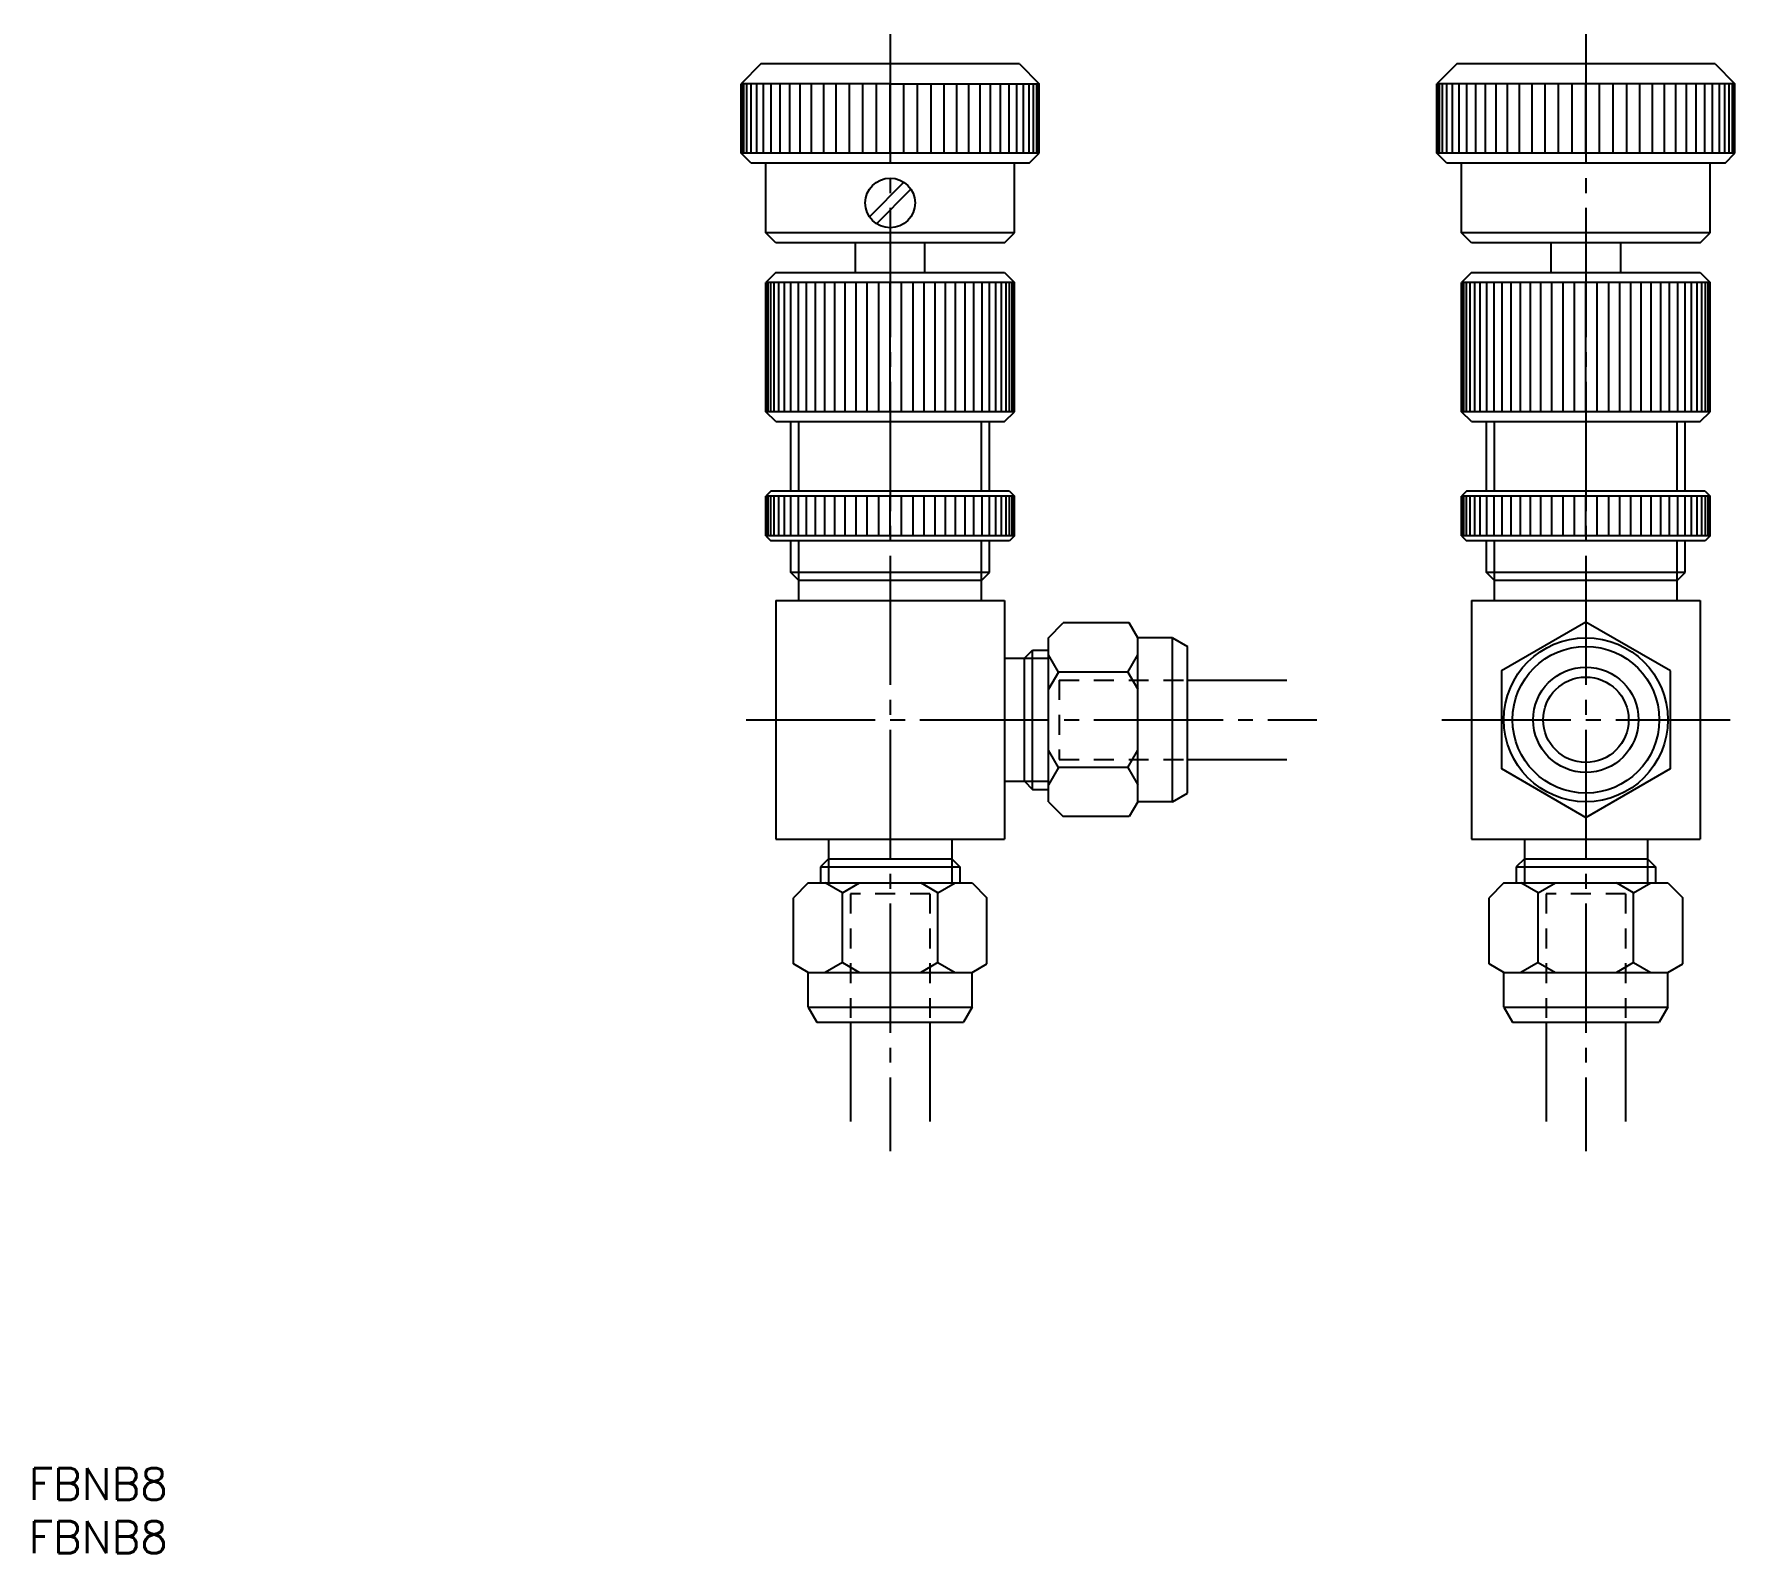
# Model space of a CAD drawing. Extents: x -10 to 161, y 84 to 237.
import ezdxf

# ---------------------------------------------------------------- set-up
doc = ezdxf.new("R2010")
doc.units = 0
doc.linetypes.add('CENTER', pattern=[17.5, 13, -1.5, 1.5, -1.5])
doc.linetypes.add('DASHED', pattern=[3.5, 2, -1.5])
doc.layers.get('0').update_dxf_attribs({"linetype": 'CONTINUOUS'})
doc.layers.add('CENTER', color=1, linetype='CENTER')
doc.styles.get("Standard").update_dxf_attribs({"font": 'txt.shx', "bigfont": '@extfont2.shx'})

msp = doc.modelspace()

# ---------------------------------------------------------------- linework, layer by layer
at = {"linetype": 'CONTINUOUS'}
for p, q in [((62.76, 233.72), (60.76, 231.72)), ((88.76, 233.72), (62.76, 233.72)), ((88.76, 233.72), (90.76, 231.72)), ((132.76, 233.72), (130.76, 231.72)), ((158.76, 233.72), (132.76, 233.72)), ((158.76, 233.72), (160.76, 231.72)), ((75.76, 231.72), (60.76, 231.72)), ((60.76, 224.72), (60.76, 231.72)), ((75.76, 231.72), (90.76, 231.72)), ((90.76, 224.72), (90.76, 231.72)), ((130.76, 224.72), (130.76, 231.72)), ((160.76, 231.72), (130.76, 231.72)), ((160.76, 224.72), (160.76, 231.72)), ((61.76, 223.72), (60.76, 224.72)), ((90.76, 224.72), (60.76, 224.72)), ((89.76, 223.72), (90.76, 224.72)), ((160.76, 224.72), (130.76, 224.72)), ((131.76, 223.72), (130.76, 224.72)), ((159.76, 223.72), (160.76, 224.72)), ((89.76, 223.72), (61.76, 223.72)), ((63.26, 216.72), (63.26, 223.72)), ((88.26, 216.72), (88.26, 223.72)), ((159.76, 223.72), (131.76, 223.72)), ((133.26, 216.72), (133.26, 223.72)), ((158.26, 216.72), (158.26, 223.72)), ((77.14, 221.8), (73.67, 218.34)), ((77.85, 221.1), (74.38, 217.63)), ((88.26, 216.72), (63.26, 216.72)), ((64.26, 215.72), (63.26, 216.72)), ((87.26, 215.72), (64.26, 215.72)), ((72.26, 212.72), (72.26, 215.72)), ((79.26, 212.72), (79.26, 215.72)), ((87.26, 215.72), (88.26, 216.72)), ((158.26, 216.72), (133.26, 216.72)), ((134.26, 215.72), (133.26, 216.72)), ((157.26, 215.72), (134.26, 215.72)), ((142.26, 212.72), (142.26, 215.72)), ((149.26, 212.72), (149.26, 215.72)), ((157.26, 215.72), (158.26, 216.72)), ((64.26, 212.72), (63.26, 211.72)), ((64.26, 212.72), (87.26, 212.72)), ((87.26, 212.72), (88.26, 211.72)), ((134.26, 212.72), (133.26, 211.72)), ((134.26, 212.72), (157.26, 212.72)), ((157.26, 212.72), (158.26, 211.72)), ((63.26, 198.72), (63.26, 211.72)), ((88.26, 198.72), (88.26, 211.72)), ((133.26, 198.72), (133.26, 211.72)), ((158.26, 198.72), (158.26, 211.72)), ((64.26, 197.72), (63.26, 198.72)), ((87.26, 197.72), (88.26, 198.72)), ((134.26, 197.72), (133.26, 198.72)), ((157.26, 197.72), (158.26, 198.72)), ((64.26, 197.72), (87.26, 197.72)), ((65.76, 190.72), (65.76, 197.72)), ((85.76, 190.72), (85.76, 197.72)), ((134.26, 197.72), (157.26, 197.72)), ((135.76, 190.72), (135.76, 197.72)), ((155.76, 190.72), (155.76, 197.72)), ((63.76, 190.72), (63.26, 190.22)), ((63.26, 186.22), (63.26, 190.22)), ((87.76, 190.72), (63.76, 190.72)), ((87.76, 190.72), (88.26, 190.22)), ((88.26, 186.22), (88.26, 190.22)), ((133.76, 190.72), (133.26, 190.22)), ((133.26, 186.22), (133.26, 190.22)), ((157.76, 190.72), (133.76, 190.72)), ((157.76, 190.72), (158.26, 190.22)), ((158.26, 186.22), (158.26, 190.22)), ((63.26, 186.22), (63.76, 185.72)), ((87.76, 185.72), (63.76, 185.72)), ((65.76, 182.53), (65.76, 185.72)), ((85.76, 182.53), (85.76, 185.72)), ((88.26, 186.22), (87.76, 185.72)), ((133.26, 186.22), (133.76, 185.72)), ((157.76, 185.72), (133.76, 185.72)), ((135.76, 182.53), (135.76, 185.72)), ((155.76, 182.53), (155.76, 185.72)), ((158.26, 186.22), (157.76, 185.72)), ((66.57, 181.72), (65.76, 182.53)), ((66.57, 179.72), (66.57, 181.72)), ((84.95, 181.72), (85.76, 182.53)), ((84.95, 179.72), (84.95, 181.72)), ((136.57, 181.72), (135.76, 182.53)), ((136.57, 179.72), (136.57, 181.72)), ((154.95, 181.72), (155.76, 182.53)), ((154.95, 179.72), (154.95, 181.72)), ((64.26, 179.72), (64.26, 155.72)), ((64.26, 179.72), (87.26, 179.72)), ((87.26, 179.72), (87.26, 155.72)), ((134.26, 179.72), (134.26, 155.72)), ((134.26, 179.72), (157.26, 179.72)), ((157.26, 179.72), (157.26, 155.72)), ((91.68, 175.97), (93.17, 177.46)), ((99.82, 177.46), (93.17, 177.46)), ((100.68, 175.97), (99.82, 177.46)), ((89.26, 173.91), (90.07, 174.72)), ((90.07, 174.72), (91.68, 174.72)), ((90.07, 160.72), (90.07, 174.72)), ((91.68, 159.47), (91.68, 175.97)), ((100.68, 159.47), (100.68, 175.97)), ((104.18, 175.97), (100.68, 175.97)), ((104.18, 159.47), (104.18, 175.97)), ((104.18, 175.97), (105.68, 175.1)), ((105.68, 160.34), (105.68, 175.1)), ((87.26, 173.91), (89.26, 173.91)), ((89.26, 161.53), (89.26, 173.91)), ((92.68, 172.52), (91.68, 174.25)), ((99.68, 172.52), (100.68, 174.25)), ((92.68, 172.52), (91.68, 170.79)), ((99.68, 172.52), (92.68, 172.52)), ((99.68, 172.52), (100.68, 170.79)), ((105.68, 171.72), (115.68, 171.72)), ((92.68, 162.92), (91.68, 164.65)), ((99.68, 162.92), (100.68, 164.65)), ((92.68, 162.92), (91.68, 161.19)), ((99.68, 162.92), (92.68, 162.92)), ((99.68, 162.92), (100.68, 161.19)), ((105.68, 163.72), (115.68, 163.72)), ((87.26, 161.53), (89.26, 161.53)), ((89.26, 161.53), (90.07, 160.72)), ((90.07, 160.72), (91.68, 160.72)), ((91.68, 159.47), (93.17, 157.98)), ((100.68, 159.47), (99.82, 157.98)), ((104.18, 159.47), (100.68, 159.47)), ((104.18, 159.47), (105.68, 160.34)), ((99.82, 157.98), (93.17, 157.98)), ((64.26, 155.72), (87.26, 155.72)), ((69.57, 155.72), (69.57, 153.72)), ((81.95, 155.72), (81.95, 153.72)), ((134.26, 155.72), (157.26, 155.72)), ((139.57, 155.72), (139.57, 153.72)), ((151.95, 155.72), (151.95, 153.72)), ((69.57, 153.72), (68.76, 152.91)), ((68.76, 152.91), (68.76, 151.3)), ((68.76, 152.91), (82.76, 152.91)), ((69.57, 153.72), (81.95, 153.72)), ((81.95, 153.72), (82.76, 152.91)), ((82.76, 152.91), (82.76, 151.3)), ((139.57, 153.72), (138.76, 152.91)), ((138.76, 152.91), (138.76, 151.3)), ((138.76, 152.91), (152.76, 152.91)), ((139.57, 153.72), (151.95, 153.72)), ((151.95, 153.72), (152.76, 152.91)), ((152.76, 152.91), (152.76, 151.3)), ((67.51, 151.3), (66.02, 149.81)), ((67.51, 151.3), (84.01, 151.3)), ((70.96, 150.3), (69.23, 151.3)), ((70.96, 150.3), (72.69, 151.3)), ((80.56, 150.3), (78.83, 151.3)), ((80.56, 150.3), (82.29, 151.3)), ((84.01, 151.3), (85.5, 149.81)), ((137.51, 151.3), (136.02, 149.81)), ((137.51, 151.3), (154.01, 151.3)), ((140.96, 150.3), (139.23, 151.3)), ((140.96, 150.3), (142.69, 151.3)), ((150.56, 150.3), (148.83, 151.3)), ((150.56, 150.3), (152.29, 151.3)), ((154.01, 151.3), (155.5, 149.81)), ((66.02, 143.16), (66.02, 149.81)), ((70.96, 143.3), (70.96, 150.3)), ((80.56, 143.3), (80.56, 150.3)), ((85.5, 143.16), (85.5, 149.81)), ((136.02, 143.16), (136.02, 149.81)), ((140.96, 143.3), (140.96, 150.3)), ((150.56, 143.3), (150.56, 150.3)), ((155.5, 143.16), (155.5, 149.81)), ((67.51, 142.3), (66.02, 143.16)), ((67.51, 142.3), (84.01, 142.3)), ((67.51, 138.8), (67.51, 142.3)), ((70.96, 143.3), (69.23, 142.3)), ((70.96, 143.3), (72.69, 142.3)), ((80.56, 143.3), (78.83, 142.3)), ((80.56, 143.3), (82.29, 142.3)), ((84.01, 142.3), (85.5, 143.16)), ((84.01, 138.8), (84.01, 142.3)), ((137.51, 142.3), (136.02, 143.16)), ((137.51, 142.3), (154.01, 142.3)), ((137.51, 138.8), (137.51, 142.3)), ((140.96, 143.3), (139.23, 142.3)), ((140.96, 143.3), (142.69, 142.3)), ((150.56, 143.3), (148.83, 142.3)), ((150.56, 143.3), (152.29, 142.3)), ((154.01, 142.3), (155.5, 143.16)), ((154.01, 138.8), (154.01, 142.3)), ((67.51, 138.8), (84.01, 138.8)), ((67.51, 138.8), (68.38, 137.3)), ((84.01, 138.8), (83.14, 137.3)), ((137.51, 138.8), (154.01, 138.8)), ((137.51, 138.8), (138.38, 137.3)), ((154.01, 138.8), (153.14, 137.3)), ((68.38, 137.3), (83.14, 137.3)), ((71.76, 137.3), (71.76, 127.3)), ((79.76, 137.3), (79.76, 127.3)), ((138.38, 137.3), (153.14, 137.3)), ((141.76, 137.3), (141.76, 127.3)), ((149.76, 137.3), (149.76, 127.3))]:
    msp.add_line(p, q, dxfattribs=at)
at = {"color": 3, "linetype": 'CONTINUOUS'}
for p, q in [((60.82, 224.72), (60.82, 231.72)), ((61.02, 224.72), (61.02, 231.72)), ((61.33, 224.72), (61.33, 231.72)), ((61.77, 224.72), (61.77, 231.72)), ((62.33, 224.72), (62.33, 231.72)), ((63.01, 224.72), (63.01, 231.72)), ((63.79, 224.72), (63.79, 231.72)), ((64.68, 224.72), (64.68, 231.72)), ((65.65, 224.72), (65.65, 231.72)), ((66.72, 224.72), (66.72, 231.72)), ((67.86, 224.72), (67.86, 231.72)), ((69.07, 224.72), (69.07, 231.72)), ((70.34, 224.72), (70.34, 231.72)), ((71.66, 224.72), (71.66, 231.72)), ((73, 224.72), (73, 231.72)), ((74.38, 224.72), (74.38, 231.72)), ((75.76, 224.72), (75.76, 231.72)), ((77.14, 224.72), (77.14, 231.72)), ((78.52, 224.72), (78.52, 231.72)), ((79.87, 224.72), (79.87, 231.72)), ((81.18, 224.72), (81.18, 231.72)), ((82.45, 224.72), (82.45, 231.72)), ((83.66, 224.72), (83.66, 231.72)), ((84.8, 224.72), (84.8, 231.72)), ((85.87, 224.72), (85.87, 231.72)), ((86.85, 224.72), (86.85, 231.72)), ((87.73, 224.72), (87.73, 231.72)), ((88.51, 224.72), (88.51, 231.72)), ((89.19, 224.72), (89.19, 231.72)), ((89.75, 224.72), (89.75, 231.72)), ((90.19, 224.72), (90.19, 231.72)), ((90.5, 224.72), (90.5, 231.72)), ((90.7, 224.72), (90.7, 231.72)), ((130.82, 224.72), (130.82, 231.72)), ((131.02, 224.72), (131.02, 231.72)), ((131.33, 224.72), (131.33, 231.72)), ((131.77, 224.72), (131.77, 231.72)), ((132.33, 224.72), (132.33, 231.72)), ((133.01, 224.72), (133.01, 231.72)), ((133.79, 224.72), (133.79, 231.72)), ((134.68, 224.72), (134.68, 231.72)), ((135.65, 224.72), (135.65, 231.72)), ((136.72, 224.72), (136.72, 231.72)), ((137.86, 224.72), (137.86, 231.72)), ((139.07, 224.72), (139.07, 231.72)), ((140.34, 224.72), (140.34, 231.72)), ((141.66, 224.72), (141.66, 231.72)), ((143, 224.72), (143, 231.72)), ((144.38, 224.72), (144.38, 231.72)), ((145.76, 224.72), (145.76, 231.72)), ((147.14, 224.72), (147.14, 231.72)), ((148.52, 224.72), (148.52, 231.72)), ((149.87, 224.72), (149.87, 231.72)), ((151.18, 224.72), (151.18, 231.72)), ((152.45, 224.72), (152.45, 231.72)), ((153.66, 224.72), (153.66, 231.72)), ((154.8, 224.72), (154.8, 231.72)), ((155.87, 224.72), (155.87, 231.72)), ((156.85, 224.72), (156.85, 231.72)), ((157.73, 224.72), (157.73, 231.72)), ((158.51, 224.72), (158.51, 231.72)), ((159.19, 224.72), (159.19, 231.72)), ((159.75, 224.72), (159.75, 231.72)), ((160.19, 224.72), (160.19, 231.72)), ((160.5, 224.72), (160.5, 231.72)), ((160.7, 224.72), (160.7, 231.72)), ((63.31, 198.7), (63.31, 211.72)), ((63.47, 198.7), (63.47, 211.72)), ((63.74, 198.7), (63.74, 211.72)), ((64.1, 198.7), (64.1, 211.72)), ((64.57, 198.7), (64.57, 211.72)), ((65.13, 198.7), (65.13, 211.72)), ((65.78, 198.7), (65.78, 211.72)), ((66.52, 198.7), (66.52, 211.72)), ((67.34, 198.7), (67.34, 211.72)), ((68.23, 198.7), (68.23, 211.72)), ((69.18, 198.7), (69.18, 211.72)), ((70.19, 198.7), (70.19, 211.72)), ((71.24, 198.7), (71.24, 211.72)), ((72.34, 198.7), (72.34, 211.72)), ((73.46, 198.7), (73.46, 211.72)), ((74.61, 198.7), (74.61, 211.72)), ((75.76, 198.7), (75.76, 211.72)), ((76.91, 198.7), (76.91, 211.72)), ((78.06, 198.7), (78.06, 211.72)), ((79.18, 198.7), (79.18, 211.72)), ((80.28, 198.7), (80.28, 211.72)), ((81.33, 198.7), (81.33, 211.72)), ((82.34, 198.7), (82.34, 211.72)), ((83.29, 198.7), (83.29, 211.72)), ((84.18, 198.7), (84.18, 211.72)), ((85, 198.7), (85, 211.72)), ((85.74, 198.7), (85.74, 211.72)), ((86.39, 198.7), (86.39, 211.72)), ((86.95, 198.7), (86.95, 211.72)), ((87.42, 198.7), (87.42, 211.72)), ((87.78, 198.7), (87.78, 211.72)), ((88.05, 198.7), (88.05, 211.72)), ((88.21, 198.7), (88.21, 211.72)), ((133.31, 198.7), (133.31, 211.72)), ((133.47, 198.7), (133.47, 211.72)), ((133.74, 198.7), (133.74, 211.72)), ((134.1, 198.7), (134.1, 211.72)), ((134.57, 198.7), (134.57, 211.72)), ((135.13, 198.7), (135.13, 211.72)), ((135.78, 198.7), (135.78, 211.72)), ((136.52, 198.7), (136.52, 211.72)), ((137.34, 198.7), (137.34, 211.72)), ((138.23, 198.7), (138.23, 211.72)), ((139.18, 198.7), (139.18, 211.72)), ((140.19, 198.7), (140.19, 211.72)), ((141.24, 198.7), (141.24, 211.72)), ((142.34, 198.7), (142.34, 211.72)), ((143.46, 198.7), (143.46, 211.72)), ((144.61, 198.7), (144.61, 211.72)), ((145.76, 198.7), (145.76, 211.72)), ((146.91, 198.7), (146.91, 211.72)), ((148.06, 198.7), (148.06, 211.72)), ((149.18, 198.7), (149.18, 211.72)), ((150.28, 198.7), (150.28, 211.72)), ((151.33, 198.7), (151.33, 211.72)), ((152.34, 198.7), (152.34, 211.72)), ((153.29, 198.7), (153.29, 211.72)), ((154.18, 198.7), (154.18, 211.72)), ((155, 198.7), (155, 211.72)), ((155.74, 198.7), (155.74, 211.72)), ((156.39, 198.7), (156.39, 211.72)), ((156.95, 198.7), (156.95, 211.72)), ((157.42, 198.7), (157.42, 211.72)), ((157.78, 198.7), (157.78, 211.72)), ((158.05, 198.7), (158.05, 211.72)), ((158.21, 198.7), (158.21, 211.72)), ((66.57, 190.72), (66.57, 197.72)), ((84.95, 190.72), (84.95, 197.72)), ((136.57, 190.72), (136.57, 197.72)), ((154.95, 190.72), (154.95, 197.72)), ((63.31, 186.22), (63.31, 190.22)), ((63.47, 186.22), (63.47, 190.22)), ((63.74, 186.22), (63.74, 190.22)), ((64.1, 186.22), (64.1, 190.22)), ((64.57, 186.22), (64.57, 190.22)), ((65.13, 186.22), (65.13, 190.22)), ((65.78, 186.22), (65.78, 190.22)), ((66.52, 186.22), (66.52, 190.22)), ((67.34, 186.22), (67.34, 190.22)), ((68.23, 186.22), (68.23, 190.22)), ((69.18, 186.22), (69.18, 190.22)), ((70.19, 186.22), (70.19, 190.22)), ((71.24, 186.22), (71.24, 190.22)), ((72.34, 186.22), (72.34, 190.22)), ((73.46, 186.22), (73.46, 190.22)), ((74.61, 186.22), (74.61, 190.22)), ((75.76, 186.22), (75.76, 190.22)), ((76.91, 186.22), (76.91, 190.22)), ((78.06, 186.22), (78.06, 190.22)), ((79.18, 186.22), (79.18, 190.22)), ((80.28, 186.22), (80.28, 190.22)), ((81.33, 186.22), (81.33, 190.22)), ((82.34, 186.22), (82.34, 190.22)), ((83.29, 186.22), (83.29, 190.22)), ((84.18, 186.22), (84.18, 190.22)), ((85, 186.22), (85, 190.22)), ((85.74, 186.22), (85.74, 190.22)), ((86.39, 186.22), (86.39, 190.22)), ((86.95, 186.22), (86.95, 190.22)), ((87.42, 186.22), (87.42, 190.22)), ((87.78, 186.22), (87.78, 190.22)), ((88.05, 186.22), (88.05, 190.22)), ((88.21, 186.22), (88.21, 190.22)), ((133.31, 186.22), (133.31, 190.22)), ((133.47, 186.22), (133.47, 190.22)), ((133.74, 186.22), (133.74, 190.22)), ((134.1, 186.22), (134.1, 190.22)), ((134.57, 186.22), (134.57, 190.22)), ((135.13, 186.22), (135.13, 190.22)), ((135.78, 186.22), (135.78, 190.22)), ((136.52, 186.22), (136.52, 190.22)), ((137.34, 186.22), (137.34, 190.22)), ((138.23, 186.22), (138.23, 190.22)), ((139.18, 186.22), (139.18, 190.22)), ((140.19, 186.22), (140.19, 190.22)), ((141.24, 186.22), (141.24, 190.22)), ((142.34, 186.22), (142.34, 190.22)), ((143.46, 186.22), (143.46, 190.22)), ((144.61, 186.22), (144.61, 190.22)), ((145.76, 186.22), (145.76, 190.22)), ((146.91, 186.22), (146.91, 190.22)), ((148.06, 186.22), (148.06, 190.22)), ((149.18, 186.22), (149.18, 190.22)), ((150.28, 186.22), (150.28, 190.22)), ((151.33, 186.22), (151.33, 190.22)), ((152.34, 186.22), (152.34, 190.22)), ((153.29, 186.22), (153.29, 190.22)), ((154.18, 186.22), (154.18, 190.22)), ((155, 186.22), (155, 190.22)), ((155.74, 186.22), (155.74, 190.22)), ((156.39, 186.22), (156.39, 190.22)), ((156.95, 186.22), (156.95, 190.22)), ((157.42, 186.22), (157.42, 190.22)), ((157.78, 186.22), (157.78, 190.22)), ((158.05, 186.22), (158.05, 190.22)), ((158.21, 186.22), (158.21, 190.22)), ((66.57, 181.72), (66.57, 185.72)), ((84.95, 181.72), (84.95, 185.73)), ((136.57, 181.72), (136.57, 185.72)), ((154.95, 181.72), (154.95, 185.72)), ((89.26, 173.91), (91.68, 173.91)), ((89.26, 161.53), (91.68, 161.53)), ((69.57, 153.72), (69.57, 151.3)), ((81.95, 153.72), (81.95, 151.3)), ((139.57, 153.72), (139.57, 151.3)), ((151.95, 153.72), (151.95, 151.3))]:
    msp.add_line(p, q, dxfattribs=at)
at = {"color": 7, "linetype": 'CONTINUOUS'}
for p, q in [((88.26, 211.72), (63.26, 211.72)), ((158.26, 211.72), (133.26, 211.72)), ((88.24, 198.7), (63.28, 198.7)), ((158.24, 198.7), (133.28, 198.7)), ((88.26, 190.22), (63.26, 190.22)), ((158.26, 190.22), (133.26, 190.22)), ((88.26, 186.22), (63.26, 186.22)), ((158.26, 186.22), (133.26, 186.22)), ((85.76, 182.53), (65.76, 182.53)), ((84.95, 181.72), (66.57, 181.72)), ((155.76, 182.53), (135.76, 182.53)), ((154.95, 181.72), (136.57, 181.72))]:
    msp.add_line(p, q, dxfattribs=at)
at = {"color": 3, "linetype": 'DASHED'}
for p, q in [((92.76, 171.72), (105.68, 171.72)), ((92.76, 171.72), (92.76, 163.72)), ((92.76, 163.72), (105.68, 163.72)), ((71.76, 150.22), (71.76, 137.3)), ((79.76, 150.22), (71.76, 150.22)), ((79.76, 150.22), (79.76, 137.3)), ((141.76, 150.22), (141.76, 137.3)), ((149.76, 150.22), (141.76, 150.22)), ((149.76, 150.22), (149.76, 137.3))]:
    msp.add_line(p, q, dxfattribs=at)
at = {"linetype": 'CONTINUOUS'}
msp.add_lwpolyline([(154.26, 172.63), (145.76, 177.53), (137.26, 172.63), (137.26, 162.81), (145.76, 157.9), (154.26, 162.81)], close=True, dxfattribs=at)
for centre, radius in [((75.76, 219.72), 2.5), ((145.76, 167.72), 8.25), ((145.76, 167.72), 7.38), ((145.76, 167.72), 5.3), ((145.76, 167.72), 4.3)]:
    msp.add_circle(centre, radius, dxfattribs=at)
at = {"layer": 'CENTER', "color": 1, "linetype": 'CENTER'}
for p, q in [((75.76, 236.72), (75.76, 124.3)), ((145.76, 236.72), (145.76, 124.3)), ((61.26, 167.72), (118.68, 167.72)), ((131.26, 167.72), (160.26, 167.72))]:
    msp.add_line(p, q, dxfattribs=at)

# ---------------------------------------------------------------- texts
at = {"color": 7, "linetype": 'CONTINUOUS'}
for p in [(-10.93, 89.23), (-10.93, 83.88)]:
    msp.add_text('FBNB8', height=3.2, dxfattribs=at).set_placement(p)

doc.saveas('drawing.dxf')
